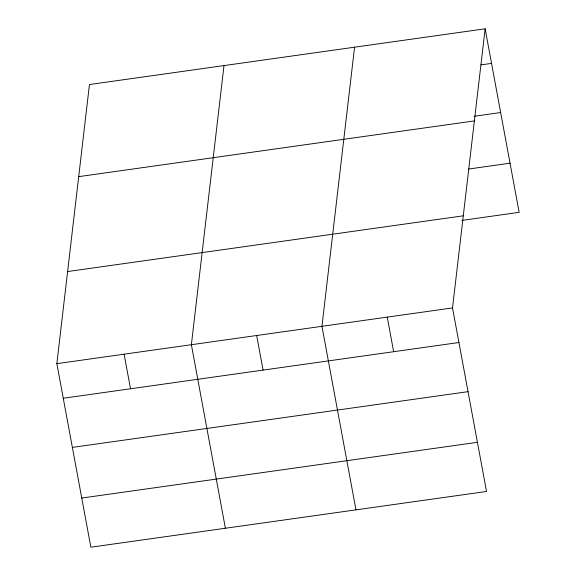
<?xml version="1.0" encoding="UTF-8"?>
<svg xmlns="http://www.w3.org/2000/svg" width="576" height="576" viewBox="0 0 576 576"><rect width="100%" height="100%" fill="white"/><g stroke="black" fill="none" stroke-linecap="round" stroke-linejoin="round"><path stroke-width="0.86" d="M485.136 28.8L452.52 307.922L486.54 491.465L90.864 547.2L56.851 363.658L89.46 84.535L485.136 28.8L519.149 212.342L461.808 220.421M223.992 65.585L191.376 344.707L225.396 528.25M354.564 47.196L321.948 326.311L355.968 509.854M480.96 64.886L491.544 63.396M474.185 116.273L500.659 112.55M78.696 176.645L474.372 120.91M468.576 169.034L510.041 163.188M67.608 271.548L463.284 215.813M56.851 363.658L452.52 307.922M63.259 398.246L458.935 342.511M72.367 447.401L468.043 391.666M81.756 498.046L477.432 442.31M387.238 317.117L393.646 351.706M256.666 335.506L263.074 370.102M124.114 354.182L130.522 388.771"/></g></svg>
